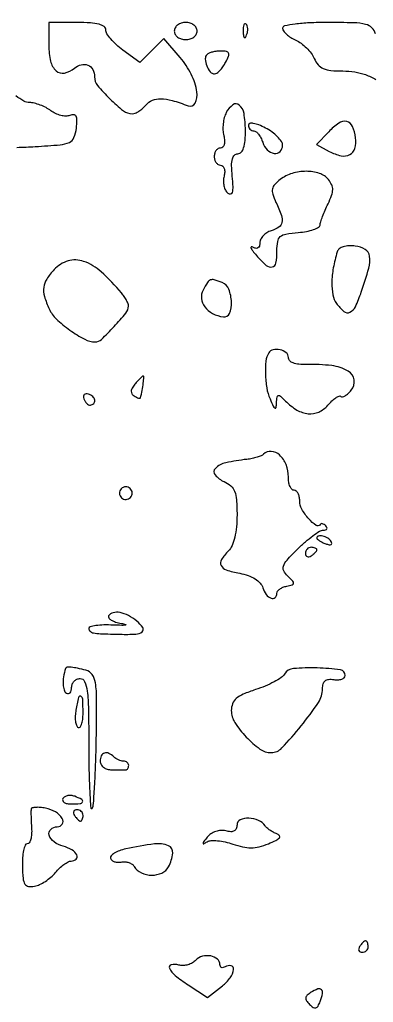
# Model space of a CAD drawing. Extents: x 0 to 5034, y 0 to 2560.
# Drawn here: x 4180.9 to 4242.9, y 2388.2 to 2560.5 of the extents above; entities that cross this region are included whole.
import ezdxf

# ---------------------------------------------------------------- set-up
doc = ezdxf.new("R2010")
doc.units = 0

msp = doc.modelspace()

# ---------------------------------------------------------------- linework, layer by layer
for points in [[(4039.932321, 2269.667715, 0.000064), (4084.731077, 2269.263702, 0.000011), (4132.120882, 2268.843403, 0.002588)], [(4243.289749, 2558, 0.139253), (4242.660308, 2559.068141, 0.13277), (4241.552239, 2559.669989, 0.052033), (4239.471265, 2559.941205, 0.006407), (4234.883369, 2560, 0.010577), (4231.681576, 2559.93226, 0.021639), (4229.179477, 2559.717608, 0.019484), (4227.348193, 2559.407375, 0.354868), (4227, 2558.978561, 0.163305), (4227.155781, 2558.514317, 0.04745), (4227.672975, 2557.950542, 0.042216), (4228.414123, 2557.387992, 0.03435), (4229.290979, 2556.913283, -0.052965), (4230.238411, 2556.353884, -0.03574), (4231.190695, 2555.534309, -0.035962), (4232.006988, 2554.597601, -0.057885), (4232.540979, 2553.684721, 0.076115), (4233.226509, 2552.604719, 0.111445), (4234.131884, 2551.942784, 0.07897), (4235.467379, 2551.599328, 0.023531), (4237.576774, 2551.5, -0.038512), (4239.658152, 2551.339446, -0.047471), (4241.544138, 2550.8602, -0.04554), (4243.3667, 2550.013879, -0.031439)], [(4180.37943, 2538.112892, 0.010843), (4183.615474, 2538.242308, 0.006726), (4187.995712, 2538.571913, 0.083261), (4189.606987, 2538.991411, 0.193927), (4190.408064, 2539.822754, 0.066777), (4190.829697, 2541.471229, 0.021618), (4190.931877, 2542.85293, 0.127379), (4190.772708, 2543.555454, 0.268145), (4190.364924, 2543.817196, 0.103638), (4189.676897, 2543.706255, -0.101273), (4188.974922, 2543.589691, -0.051837), (4188.087267, 2543.715585, -0.048496), (4187.163726, 2544.043717, -0.052566), (4186.347199, 2544.53688, 0.04108), (4185.500553, 2545.075097, 0.029909), (4184.483429, 2545.534629, 0.030454), (4183.458887, 2545.855667, 0.056576), (4182.59639, 2545.968197, -0.121851), (4181.632299, 2546.223852, -0.028114), (4180.195526, 2547.120498, -0.02742)]]:
    msp.add_lwpolyline(points, format="xyb")
for points in [[(4186, 2555.968615, 0.055418), (4186.307809, 2553.199965, 0.156244), (4187.282841, 2551.541281, 0.23634), (4188.73675, 2551.146365, 0.124077), (4190.46893, 2551.974214, -0.108837), (4191.682774, 2552.599849, -0.166269), (4192.853597, 2552.51724, -0.174381), (4193.690663, 2551.74482, -0.120643), (4194, 2550.481452, 0.173081), (4194.537362, 2548.975617, 0.027566), (4196.683446, 2546.628342, 0.027781), (4199.077481, 2544.530822, 0.167524), (4200.617337, 2544, 0.102485), (4201.145274, 2544.10936, 0.040603), (4201.802248, 2544.459509, 0.038016), (4202.472549, 2544.965731, 0.038831), (4203.053352, 2545.564286, -0.124693), (4204.166055, 2546.375517, -0.101489), (4205.62174, 2546.639772, -0.0646), (4207.60763, 2546.336122, -0.021418), (4210.407099, 2545.397276, 0.382544), (4211.662951, 2545.876199, 0.159919), (4211.973519, 2547.81821, 0.075342), (4210.979144, 2550.933456, 0.062148), (4209.05592, 2553.846561), (4206.193122, 2557.193122), (4204.079349, 2555.079349), (4201.965576, 2552.965576), (4198.982788, 2555.170846, -0.026217), (4197.840987, 2556.111414, -0.031498), (4196.876194, 2557.113702, -0.03302), (4196.190332, 2558.040007, -0.143812), (4196, 2558.688058, 0.246996), (4195.691189, 2559.275055, 0.086614), (4194.797214, 2559.684403, 0.048545), (4193.279789, 2559.928646, 0.015645), (4191, 2560), (4186, 2560)], [(4208, 2558.5, 0.130775), (4208.153209, 2557.924246, 0.10214), (4208.583333, 2557.4375, 0.08892), (4209.230589, 2557.111864, 0.072314), (4210, 2557, 0.072314), (4210.769411, 2557.111864, 0.08892), (4211.416667, 2557.4375, 0.10214), (4211.846791, 2557.924246, 0.130775), (4212, 2558.5, 0.130775), (4211.846791, 2559.075754, 0.10214), (4211.416667, 2559.5625, 0.08892), (4210.769411, 2559.888136, 0.072314), (4210, 2560, 0.072314), (4209.230589, 2559.888136, 0.08892), (4208.583333, 2559.5625, 0.10214), (4208.153209, 2559.075754, 0.130775)], [(4220.078947, 2558.416667, 0.018894), (4220.137993, 2557.670344, 0.168741), (4220.279315, 2557.37858, 0.470617), (4220.461564, 2557.395823, 0.054073), (4220.683114, 2557.8125, 0.051402), (4220.839148, 2558.359369, 0.05415), (4220.876576, 2558.916927, 0.060344), (4220.797407, 2559.402231, 0.126455), (4220.604167, 2559.729167, 0.296942), (4220.385309, 2559.77538, 0.208169), (4220.200665, 2559.592839, 0.077125), (4220.089945, 2559.112848, 0.028489)], [(4213.735568, 2554.402234, 0.214214), (4213.432798, 2553.605957, 0.07905), (4213.696762, 2552.405673, 0.079664), (4214.317178, 2551.354604, 0.223244), (4215.071805, 2551, 0.160599), (4215.473585, 2551.132467, 0.041704), (4215.992066, 2551.5875, 0.038027), (4216.527215, 2552.234447, 0.030932), (4217, 2553, 0.024047), (4217.516055, 2554.08681, 0.196195), (4217.520236, 2554.625619, 0.26194), (4217.154532, 2554.920577, 0.041612), (4216.20185, 2555, 0.028985), (4215.442699, 2554.955955, 0.03048), (4214.706617, 2554.824406, 0.032007), (4214.090721, 2554.632685, 0.105293)], [(4217.119045, 2544.222438, 0.058349), (4216.770896, 2543.337532, 0.036926), (4216.567293, 2542.246213, 0.036765), (4216.525765, 2541.128285, 0.054908), (4216.667972, 2540.161673, -0.042392), (4216.817194, 2539.297787, -0.084208), (4216.760658, 2538.60741, -0.131595), (4216.513676, 2538.167329, -0.20211), (4216.116631, 2538, 0.133328), (4215.69081, 2537.884397, 0.100509), (4215.32801, 2537.559375, 0.087528), (4215.083904, 2537.073186, 0.072803), (4215, 2536.5, 0.072803), (4215.083904, 2535.926814, 0.087528), (4215.32801, 2535.440625, 0.100509), (4215.69081, 2535.115603, 0.133328), (4216.116631, 2535, -0.195918), (4216.501459, 2534.843192, -0.125355), (4216.756185, 2534.4254, -0.086954), (4216.835653, 2533.791108, -0.051782), (4216.719866, 2533.036768, 0.061832), (4216.61039, 2532.213937, 0.057068), (4216.699985, 2531.365815, 0.060978), (4216.964498, 2530.620574, 0.104174), (4217.373125, 2530.105297, 0.198068), (4217.869961, 2529.950709, 0.314902), (4218.197152, 2530.226057, 0.077164), (4218.299391, 2531.177339, 0.01203), (4218.164855, 2533.068529, -0.018494), (4218.05717, 2534.920085, -0.066447), (4218.188699, 2536.093886, -0.132355), (4218.553729, 2536.750371, -0.202647), (4219.144965, 2537.00053, 0.215391), (4219.741836, 2537.270443, 0.103637), (4220.16447, 2538.016757, 0.058644), (4220.411533, 2539.290571, 0.020025), (4220.476346, 2541.175082, 0.041223), (4220.224373, 2544.028877, 0.167359), (4219.396997, 2545.535815, 0.359227), (4218.292568, 2545.588093, 0.109676)], [(4221, 2542.02568, 0.089739), (4221.070853, 2541.634088, 0.095264), (4221.273955, 2541.301294, 0.099795), (4221.576814, 2541.078634, 0.109187), (4221.932612, 2541, -0.170109), (4222.335507, 2540.858844, -0.058089), (4222.777735, 2540.4125, -0.0497), (4223.188321, 2539.765398, -0.039709), (4223.5, 2539, 0.117679), (4224.297667, 2537.674144, 0.162873), (4225.524636, 2537.047808, 0.239519), (4226.554773, 2537.390443, 0.197384), (4227, 2538.47432, 0.149351), (4226.794172, 2539.148023, 0.047064), (4226.11875, 2539.97127, 0.042228), (4225.148087, 2540.797605, 0.035915), (4224, 2541.5, 0.024099), (4222.819782, 2542.039931, 0.051898), (4221.859352, 2542.313166, 0.092635), (4221.230188, 2542.30607, 0.357899)], [(4235.072642, 2540.847598), (4232.967356, 2538.587838), (4235.183294, 2537.401904, 0.068082), (4237.23888, 2536.638853, 0.176373), (4238.783002, 2536.840205, 0.209519), (4239.666831, 2537.935593, 0.09649), (4239.804095, 2539.800628, 0.072824), (4239.264896, 2541.792932, 0.240303), (4238.246341, 2542.632611, 0.206707), (4236.837189, 2542.361744, 0.055857)], [(4226.581834, 2532.484988, 0.043759), (4225.607693, 2531.604023, 0.141804), (4225.219632, 2530.833191, 0.123831), (4225.276696, 2529.910225, 0.029851), (4225.831834, 2528.469739, -0.019709), (4226.771778, 2526.170752, -0.12935), (4226.884481, 2524.941506, -0.211976), (4226.350735, 2524.133219, -0.065615), (4225, 2523.5, 0.063217), (4224.235345, 2523.145977, 0.064127), (4223.5875, 2522.613524, 0.070524), (4223.14891, 2521.991258, 0.118841), (4223, 2521.373595, -0.073987), (4222.915684, 2520.80691, -0.184214), (4222.663, 2520.481163, -0.191278), (4222.265413, 2520.413443, -0.08013), (4221.75, 2520.612877, 0.204561), (4221.497806, 2520.64471, 0.458447), (4221.426778, 2520.491089, 0.059687), (4221.744536, 2519.967961, 0.013734), (4222.404988, 2519.171894, 0.028798), (4224.130596, 2517.419171, 0.241013), (4225.171465, 2517.139369, 0.308554), (4225.82714, 2517.826705, 0.040837), (4226, 2519.939635, -0.038567), (4226.129869, 2521.62081, -0.177457), (4226.595312, 2522.461873, -0.138361), (4227.569015, 2522.919221, -0.020394), (4229.75, 2523.189635, 0.024781), (4231.191823, 2523.381257, 0.037182), (4232.419399, 2523.70258, 0.041739), (4233.309332, 2524.093369, 0.25597), (4233.571359, 2524.5, -0.060262), (4233.678203, 2525.050753, -0.011805), (4234.011169, 2526.005363, -0.012371), (4234.45565, 2527.105549, -0.011187), (4234.968381, 2528.220386, 0.024953), (4235.595538, 2529.689212, 0.085313), (4235.78434, 2530.706895, 0.11338), (4235.59908, 2531.565235, 0.063674), (4235.024577, 2532.470386, 0.140859), (4233.451698, 2533.542291, 0.079313), (4231.153248, 2533.913273, 0.073825), (4228.676244, 2533.549916, 0.088912)], [(4236.580849, 2519.816971, 0.029404), (4235.880241, 2516.972292, 0.041745), (4235.622217, 2514.381052, 0.049158), (4235.799872, 2512.230664, 0.113471), (4236.437509, 2510.75, 0.06152), (4237.755423, 2509.350832, 0.288166), (4238.802991, 2509.212514, 0.178415), (4239.757848, 2510.162741, 0.025885), (4240.80011, 2512.75, 0.014568), (4242.100834, 2516.924328, 0.10111), (4242.252764, 2519.048686, 0.227687), (4241.489149, 2520.219618, 0.108081), (4239.744314, 2520.816971, 0.040892), (4238.602756, 2520.854407, 0.064392), (4237.638865, 2520.681433, 0.0832), (4236.940717, 2520.324875, 0.15941)], [(4186.923404, 2516.687409, 0.045192), (4185.631618, 2515.021938, 0.111399), (4185.107781, 2513.575655, 0.103197), (4185.236196, 2511.974914, 0.035467), (4186.051836, 2509.785577, 0.096884), (4187.299324, 2508.040723, 0.033855), (4189.691286, 2506.069534, 0.033011), (4192.281552, 2504.46149, 0.123009), (4194.129005, 2504, 0.192702), (4195.216388, 2504.435243, 0.015309), (4197.438172, 2506.686961, 0.016441), (4199.505791, 2509.067277, 0.162012), (4199.968399, 2510.292206, 0.104676), (4199.899655, 2510.695769, 0.027557), (4199.62353, 2511.294031, 0.026734), (4199.226113, 2511.955568, 0.024609), (4198.75, 2512.590213, 0.036201), (4195.190728, 2516.296168, 0.100263), (4192.092606, 2518.125409, 0.155595), (4189.366175, 2518.192997, 0.135022)], [(4213.056197, 2513.105005, 0.150292), (4212.765246, 2511.61661, 0.135458), (4213.341137, 2510.151787, 0.112526), (4214.709113, 2508.992937, 0.083439), (4216.600882, 2508.382315, 0.347343), (4217.668446, 2508.997655, 0.10278), (4218.019005, 2510.986626, 0.083609), (4217.568826, 2513.239673, 0.213233), (4216.418213, 2514.393011, 0.018073), (4214.985223, 2514.884271, 0.166509), (4214.338234, 2514.861055, 0.162736), (4213.833926, 2514.446101, 0.017065)], [(4224.556592, 2502.083333, 0.109891), (4224.065793, 2500.642622, 0.034598), (4223.973634, 2498.354881, 0.035086), (4224.213644, 2495.939683, 0.059965), (4224.790315, 2494, 0.008633), (4225.356713, 2492.751953, 0.149347), (4225.654952, 2492.425196, 0.528418), (4225.858013, 2492.520236, 0.031513), (4225.936614, 2493.321429, -0.02066), (4226.014798, 2494.346825, -0.324461), (4226.239477, 2494.590479, -0.237305), (4226.608067, 2494.489426, -0.012956), (4227.50592, 2493.636937, 0.061468), (4229.5165, 2492.068067, 0.110468), (4231.49354, 2491.41335, 0.131708), (4233.320617, 2491.712251, 0.108493), (4234.909752, 2492.895943, -0.024665), (4235.633654, 2493.651856, -0.040288), (4236.324894, 2494.207612, -0.049386), (4236.89702, 2494.518644, -0.305138), (4237.20902, 2494.457646, 0.262307), (4237.49708, 2494.377196, 0.072691), (4237.948278, 2494.560472, 0.053494), (4238.480242, 2494.95477, 0.033346), (4239.015118, 2495.518216, 0.212701), (4239.530116, 2497.353537, 0.228382), (4238.491869, 2498.888698, 0.103002), (4235.606112, 2499.850786, 0.036853), (4231.25, 2500.037558, -0.028999), (4229.835682, 2500.075977, -0.071598), (4228.827029, 2500.310115, -0.11615), (4228.222628, 2500.725655, -0.186423), (4228, 2501.302008, 0.22838), (4227.606712, 2502.118138, 0.112864), (4226.544911, 2502.628304, 0.108717), (4225.336296, 2502.636213, 0.206231)], [(4201.073886, 2496.589028, 0.043282), (4200.608797, 2495.918193, 0.115588), (4200.443671, 2495.36394, 0.160707), (4200.564792, 2494.907337, 0.110253), (4200.951442, 2494.530011, 0.023308), (4201.359074, 2494.303618, 0.041943), (4201.714461, 2494.163103, 0.058009), (4201.975158, 2494.116526, 0.361912), (4202.076511, 2494.190983, 0.013932), (4202.365877, 2495.517011, 0.016868), (4202.56025, 2496.775356, 0.009503), (4202.66899, 2497.85349, 0.438295), (4202.533961, 2498, 0.182026), (4202.368046, 2497.937528, 0.01202), (4201.985822, 2497.585527, 0.01615), (4201.543523, 2497.129577, 0.011296)], [(4192.15, 2494.05, 0.053161), (4192.35683, 2493.596593, 0.062883), (4192.645469, 2493.224531, 0.073742), (4192.968009, 2492.985296, 0.149613), (4193.275, 2492.925, 0.175736), (4193.869758, 2493.213035, 0.239194), (4194.044314, 2493.772743, 0.167686), (4193.694791, 2494.413248, 0.104687), (4192.95, 2494.85, 0.089632), (4192.522225, 2494.911576, 0.189618), (4192.22, 2494.78, 0.189618), (4192.088424, 2494.477775, 0.089632)], [(4223.659434, 2484.326101, -0.094925), (4223.253132, 2484.050445, -0.026062), (4222.52468, 2483.780635, -0.025354), (4221.650779, 2483.555709, -0.024024), (4220.742767, 2483.415522, 0.027763), (4217.027461, 2482.813463, 0.140367), (4215.197945, 2481.825665, 0.398429), (4215.153884, 2480.68206, 0.10983), (4216.75, 2479.512872, -0.076793), (4217.910107, 2478.774632, -0.121079), (4218.582596, 2477.812043, -0.075706), (4218.912449, 2476.320834, -0.016644), (4219, 2473.691443, -0.023982), (4218.899423, 2471.595683, -0.034167), (4218.594859, 2469.757718, -0.039592), (4218.121982, 2468.289912, -0.098968), (4217.5, 2467.357143, 0.05086), (4216.263128, 2465.839338, 0.267982), (4216.20274, 2464.807766, 0.202059), (4217.10832, 2464.034325, 0.030676), (4219.465905, 2463.440419, -0.038188), (4220.946456, 2463.043731, -0.055317), (4222.165213, 2462.457043, -0.066084), (4223.049542, 2461.725477, -0.110534), (4223.533292, 2460.895105, 0.081943), (4224.132114, 2459.718727, 0.141511), (4224.996172, 2459.054657, 0.290554), (4225.681417, 2459.187456, 0.206314), (4226, 2459.926676, -0.162818), (4226.126783, 2460.305692, -0.073435), (4226.504506, 2460.6783, -0.061273), (4227.060423, 2460.988951, -0.049273), (4227.717466, 2461.184105, 0.024929), (4228.676676, 2461.418942, 0.305381), (4228.904453, 2461.696007, 0.21784), (4228.767947, 2462.089807, 0.014197), (4227.887283, 2462.96058, -0.085439), (4227.188254, 2463.882072, -0.211015), (4227.13633, 2464.710726, -0.096913), (4227.765458, 2465.744795, -0.011401), (4229.636484, 2467.70315, -0.016803), (4230.986717, 2468.965557, -0.021394), (4232.317384, 2470.03155, -0.019967), (4233.480378, 2470.814793, -0.139079), (4234.133333, 2471, 0.065804), (4234.539846, 2471.053733, 0.194275), (4234.760521, 2471.220313, 0.240878), (4234.777033, 2471.463956, 0.095367), (4234.583333, 2471.75, 0.049848), (4234.276894, 2472.000752, 0.086265), (4233.976398, 2472.132812, 0.128748), (4233.73083, 2472.129344, 0.206981), (4233.570361, 2472, -0.452054), (4232.858646, 2471.827725, -0.061429), (4231.569413, 2472.991593, -0.050201), (4230.377061, 2474.685158, -0.128989), (4230, 2476.122445, 0.05129), (4229.926111, 2476.840854, 0.071223), (4229.70625, 2477.448468, 0.091278), (4229.381693, 2477.856918, 0.181272), (4229, 2478, -0.213207), (4228.61753, 2478.170857, -0.080277), (4228.29375, 2478.675625, -0.061077), (4228.073312, 2479.419414, -0.041555), (4228, 2480.3, 0.090007), (4227.602438, 2482.490614, 0.116499), (4226.467901, 2484.181367, 0.168337), (4225.00974, 2484.82257, 0.219983)], [(4198.552786, 2478.08541, 0.099038), (4198.401684, 2477.679226, 0.097945), (4198.417584, 2477.244476, 0.097945), (4198.597789, 2476.848514, 0.099038), (4198.91459, 2476.552786, 0.099038), (4199.320774, 2476.401684, 0.097945), (4199.755524, 2476.417584, 0.097945), (4200.151486, 2476.597789, 0.099038), (4200.447214, 2476.91459, 0.099038), (4200.598316, 2477.320774, 0.097945), (4200.582416, 2477.755524, 0.097945), (4200.402211, 2478.151486, 0.099038), (4200.08541, 2478.447214, 0.099038), (4199.679226, 2478.598316, 0.097945), (4199.244476, 2478.582416, 0.097945), (4198.848514, 2478.402211, 0.099038)], [(4233, 2469.606989, 0.2252), (4233.088769, 2469.419896, 0.029412), (4233.455882, 2469.154486, 0.029555), (4233.957462, 2468.875192, 0.020646), (4234.551938, 2468.618443, 0.036408), (4235.131719, 2468.443138, 0.155351), (4235.487528, 2468.474315, 0.32948), (4235.606889, 2468.674071, 0.1144), (4235.492921, 2469.011454, 0.115814), (4234.901891, 2469.603931, 0.080554), (4234.026239, 2469.969265, 0.115534), (4233.291154, 2469.972535, 0.349578)], [(4231, 2466.940983, 0.108972), (4231.078288, 2466.586039, 0.182303), (4231.29375, 2466.3746, 0.161196), (4231.6179, 2466.343488, 0.082592), (4232, 2466.5, 0.029505), (4232.382774, 2466.768994, 0.035638), (4232.70625, 2467.066025, 0.038439), (4232.934461, 2467.34829, 0.151918), (4233, 2467.559017, 0.210953), (4232.92554, 2467.727648, 0.081139), (4232.70625, 2467.870461, 0.061769), (4232.382849, 2467.967655, 0.042167), (4232, 2468, 0.105053), (4231.618444, 2467.918938, 0.099167), (4231.29375, 2467.688914, 0.09642), (4231.076123, 2467.345238, 0.093332)], [(4196.487016, 2455.978992, 0.311385), (4196.505027, 2455.620257, 0.096285), (4196.931906, 2455.242127, 0.058871), (4197.709141, 2454.899377, 0.031326), (4198.733045, 2454.654127, -0.028528), (4199.459561, 2454.484397, -0.784504), (4199.454188, 2454.368161, -0.05404), (4198.793884, 2454.311107, -0.005744), (4197.25, 2454.362494, 0.017161), (4195.620713, 2454.379506, 0.028297), (4194.248438, 2454.268859, 0.027899), (4193.228082, 2454.069641, 0.343138), (4193, 2453.776426, 0.213625), (4193.223503, 2453.277179, 0.136959), (4193.802771, 2452.992541, 0.037262), (4195.079811, 2452.851483, 0.002929), (4198.5, 2452.75, 0.01778), (4201.242425, 2452.782231, 0.156818), (4202.362984, 2453.201981, 0.397219), (4202.469167, 2453.928781, 0.066832), (4201.423284, 2455.063669, 0.051348), (4199.946769, 2456.052531, 0.076189), (4198.479264, 2456.564107, 0.103305), (4197.263593, 2456.536708, 0.199798)], [(4188.923489, 2446.75, 0.032778), (4188.578096, 2445.284515, 0.051137), (4188.495561, 2443.99146, 0.064761), (4188.664249, 2442.995531, 0.181994), (4189.089067, 2442.444954, 0.158234), (4189.434354, 2442.360563, 0.191241), (4189.732413, 2442.505305, 0.126796), (4189.933932, 2442.88443, 0.059147), (4190, 2443.440983, -0.095165), (4190.114295, 2444.036055, -0.09695), (4190.440625, 2444.542039, -0.098802), (4190.927627, 2444.880765, -0.103052), (4191.5, 2445, -0.305259), (4192.279427, 2444.475248, -0.064547), (4192.717857, 2442.805556, -0.027752), (4192.946655, 2439.650004, -0.004222), (4193, 2433.333333, 0.004568), (4193.040524, 2428.898047, 0.008207), (4193.166747, 2425.260497, 0.003819), (4193.339663, 2422.320003, 0.644437), (4193.567649, 2422.234316, 0.180046), (4193.800659, 2422.74356, 0.002756), (4194.022116, 2426.027433, 0.00699), (4194.20672, 2429.882855, 0.004519), (4194.317649, 2434.349933, 0.003422), (4194.380951, 2441.426702, 0.037864), (4194.172961, 2444.2479, 0.117918), (4193.597079, 2445.673005, 0.174106), (4192.5, 2446.435296, 0.012337), (4191.023344, 2446.793254, 0.031356), (4189.933263, 2446.958514, 0.041793), (4189.187094, 2446.961669, 0.307829)], [(4227.340926, 2445.780375, -0.107744), (4226.7493, 2445.16553, -0.024301), (4225.498585, 2444.413452, -0.0241), (4223.938656, 2443.670277, -0.02132), (4222.25, 2443.04663, 0.021081), (4220.08691, 2442.248944, 0.079248), (4218.860657, 2441.490998, 0.123578), (4218.223831, 2440.585831, 0.092057), (4218, 2439.380409, 0.142946), (4218.611601, 2437.28485, 0.047672), (4220.598538, 2434.741605, 0.047503), (4223.009697, 2432.638011, 0.157533), (4224.989782, 2432.003853, 0.205776), (4226.876053, 2432.820183, 0.01972), (4230.24065, 2436.679369, 0.02194), (4233.272093, 2440.804665, 0.148542), (4234, 2443.200773, -0.066841), (4234.114956, 2444.056853, -0.154758), (4234.463213, 2444.595375, -0.150835), (4235.065301, 2444.843049, -0.062472), (4235.954552, 2444.812858, 0.04873), (4236.707267, 2444.766631, 0.073222), (4237.353168, 2444.885652, 0.099004), (4237.79649, 2445.142893, 0.198999), (4237.971108, 2445.5, 0.393219), (4237.133156, 2446.520742, 0.026947), (4233.062585, 2446.848111, 0.027546), (4228.88127, 2446.728041, 0.238239)], [(4190.750687, 2439.476133, 0.034573), (4190.629694, 2438.470717, 0.043863), (4190.664299, 2437.536451, 0.0501), (4190.83376, 2436.795388, 0.174824), (4191.134109, 2436.417116, 0.359763), (4191.46285, 2436.462476, 0.10349), (4191.745645, 2436.937753, 0.055737), (4191.938699, 2437.804572, 0.026952), (4192, 2438.940983, 0.009424), (4191.953575, 2441.403834, 0.289827), (4191.621329, 2441.887511, 0.464652), (4191.227759, 2441.689945, 0.011685)], [(4195, 2430.5, 0.130775), (4195.153209, 2429.924246, 0.10214), (4195.583333, 2429.4375, 0.08892), (4196.230589, 2429.111864, 0.072314), (4197, 2429), (4198.559375, 2429), (4199.5, 2429, 0.148195), (4199.690677, 2429.057784, 0.098894), (4199.853125, 2429.220313, 0.082425), (4199.962653, 2429.463272, 0.064853), (4200, 2429.75, 0.121457), (4199.929475, 2430.036048, 0.100741), (4199.730729, 2430.279687, 0.091482), (4199.433467, 2430.443348, 0.080377), (4199.083333, 2430.5, -0.066753), (4198.677688, 2430.554398, -0.03908), (4198.215625, 2430.720313, -0.038368), (4197.771105, 2430.962896, -0.052335), (4197.416667, 2431.25, 0.082711), (4196.540837, 2431.875728, 0.191342), (4195.748662, 2431.937, 0.217202), (4195.198911, 2431.446324, 0.103961)], [(4188.473008, 2423.956326, 0.214542), (4188.42542, 2423.594852, 0.177225), (4188.660421, 2423.280921, 0.099152), (4189.193244, 2423.068264, 0.045552), (4189.940983, 2423, 0.020503), (4191.476999, 2423.063011, 0.275668), (4191.917133, 2423.377209, 0.395517), (4191.769457, 2423.794126, 0.027681), (4190.532025, 2424.349337, 0.066719), (4189.926665, 2424.493102, 0.072258), (4189.321649, 2424.466258, 0.081026), (4188.809536, 2424.279146, 0.126981)], [(4182.894037, 2422.111328, 0.043539), (4182.861794, 2421.73113, 0.005), (4182.872467, 2420.871765, 0.005999), (4182.907723, 2419.847761, 0.004857), (4182.969404, 2418.75, -0.032629), (4182.970045, 2417.696411, -0.051792), (4182.819233, 2416.807813, -0.069113), (4182.553905, 2416.196704, -0.261522), (4182.203551, 2416, 0.3054), (4181.843058, 2415.757162, 0.042958), (4181.564629, 2414.8549, 0.037017), (4181.3879, 2413.595846, 0.022921), (4181.358584, 2412.101788, 0.015674), (4181.482831, 2409.945587, 0.11384), (4181.802709, 2408.965933, 0.224709), (4182.415019, 2408.559134, 0.082403), (4183.480399, 2408.58055, 0.064453), (4184.373968, 2408.870001, 0.033909), (4185.394453, 2409.440526, 0.033078), (4186.37642, 2410.177315, 0.04335), (4187.160293, 2410.978761, -0.029448), (4187.875987, 2411.752345, -0.032897), (4188.652976, 2412.406261, -0.034901), (4189.380056, 2412.866222, -0.124203), (4189.910293, 2413, 0.185705), (4190.802575, 2413.34324, 0.34674), (4190.925242, 2414.062984, 0.139615), (4190.029055, 2414.97588, 0.067928), (4188.5, 2415.589356, -0.098078), (4186.909519, 2416.340916, -0.161423), (4186.060825, 2417.545581, -0.285084), (4186.329758, 2418.549353, -0.190658), (4187.468615, 2419, 0.257613), (4188.344305, 2419.483249, 0.287778), (4188.346076, 2420.436128, 0.118882), (4187.158994, 2421.600142, 0.087737), (4185.432818, 2422.257594, 0.02365), (4184.492776, 2422.391593, 0.037981), (4183.683514, 2422.406466, 0.044557), (4183.08844, 2422.318596, 0.299369)], [(4190.5, 2421, 0.029505), (4190.768994, 2420.617226, 0.035638), (4191.066025, 2420.29375, 0.038439), (4191.34829, 2420.065539, 0.151918), (4191.559017, 2420, 0.210953), (4191.727648, 2420.07446, 0.081139), (4191.870461, 2420.29375, 0.061769), (4191.967655, 2420.617151, 0.042167), (4192, 2421, 0.105053), (4191.918938, 2421.381556, 0.099167), (4191.688914, 2421.70625, 0.09642), (4191.345238, 2421.923877, 0.093332), (4190.940983, 2422, 0.108972), (4190.586039, 2421.921712, 0.182303), (4190.3746, 2421.70625, 0.161196), (4190.343488, 2421.3821, 0.082592)], [(4219, 2419.325951, -0.095688), (4218.873911, 2418.67313, -0.176742), (4218.517537, 2418.276079, -0.137162), (4217.912001, 2418.142676, -0.050041), (4217.036768, 2418.280134, 0.078702), (4216.173986, 2418.365567, 0.065381), (4215.267067, 2418.19213, 0.065241), (4214.433807, 2417.789795, 0.07763), (4213.786768, 2417.204807, 0.00611), (4213.133171, 2416.377365, 0.156064), (4213.036897, 2416.110897, 0.57171), (4213.15254, 2416.036912, 0.017874), (4213.75583, 2416.370662, -0.122604), (4214.455847, 2416.584951, -0.035367), (4215.595734, 2416.564849, -0.033276), (4216.921709, 2416.357843, -0.03004), (4218.25583, 2415.972105, 0.0311), (4219.986728, 2415.475615, 0.056615), (4221.447912, 2415.323029, 0.058369), (4222.875784, 2415.503414, 0.03527), (4224.5, 2416.028682, 0.016811), (4225.834875, 2416.619864, 0.102592), (4226.429932, 2417.076941, 0.355729), (4226.440296, 2417.449754, 0.144739), (4226, 2417.769141, -0.034647), (4225.383669, 2418.036542, -0.029173), (4224.772161, 2418.400567, -0.030189), (4224.252064, 2418.800593, -0.068563), (4223.926505, 2419.17337, 0.149737), (4222.78094, 2420.12378, 0.091335), (4221.049043, 2420.498585, 0.114345), (4219.566105, 2420.203008, 0.294701)], [(4199.5, 2415.121865, 0.032092), (4198.373402, 2414.804211, 0.05184), (4197.473951, 2414.377936, 0.070155), (4196.90988, 2413.915942, 0.269506), (4196.815577, 2413.490179, 0.145386), (4197.055845, 2413.136921, 0.087167), (4197.501974, 2412.886861, 0.073989), (4198.082237, 2412.775703, 0.061522), (4198.709098, 2412.826795, -0.069607), (4199.363144, 2412.869516, -0.06415), (4200.023263, 2412.734404, -0.06808), (4200.589396, 2412.449698, -0.104202), (4200.967016, 2412.053369, 0.145906), (4202.222302, 2410.935734, 0.107305), (4204.048806, 2410.519816, 0.110714), (4205.837343, 2410.901828, 0.163546), (4206.995961, 2411.992454, 0.096008), (4207.732767, 2414.374624, 0.332458), (4206.961425, 2415.680928, 0.133447), (4204.526019, 2415.999714, 0.018875)], [(4240.5, 2398, 0.082592), (4240.343488, 2397.6179, 0.161196), (4240.3746, 2397.29375, 0.182303), (4240.586039, 2397.078288, 0.108972), (4240.940983, 2397, 0.093332), (4241.345238, 2397.076123, 0.09642), (4241.688914, 2397.29375, 0.099167), (4241.918938, 2397.618444, 0.105053), (4242, 2398, 0.042167), (4241.967655, 2398.382849, 0.061769), (4241.870461, 2398.70625, 0.081139), (4241.727648, 2398.92554, 0.210953), (4241.559017, 2399, 0.151918), (4241.34829, 2398.934461, 0.038439), (4241.066025, 2398.70625, 0.035638), (4240.768994, 2398.382774, 0.029505)], [(4211.786969, 2395.617034, -0.079186), (4211.185298, 2395.148727, -0.057105), (4210.397019, 2394.825377, -0.05683), (4209.551328, 2394.687475, -0.076117), (4208.779528, 2394.767906, 0.113245), (4207.449182, 2394.80816, 0.489093), (4207.145762, 2394.204494, 0.113744), (4208.152018, 2392.935772, 0.024771), (4210.432445, 2391.293204), (4213.840133, 2389.086409), (4216.429595, 2391.123279, 0.067285), (4217.793721, 2392.530325, 0.122178), (4218.402844, 2394.002153, 0.393831), (4217.970461, 2394.632663, 0.195668), (4216.930902, 2394.457295, -0.078981), (4216.575041, 2394.30854, -0.156976), (4216.273452, 2394.330627, -0.184838), (4216.073415, 2394.517007, -0.114288), (4216, 2394.833994, 0.22119), (4215.551365, 2395.798517, 0.129794), (4214.378263, 2396.35353, 0.110866), (4212.929461, 2396.299806, 0.141315)], [(4231.979399, 2389.987268, 0.04649), (4231.305108, 2389.478396, 0.179862), (4231.069211, 2389.020232, 0.181023), (4231.190601, 2388.521181, 0.04719), (4231.725577, 2387.874423, 0.04679), (4232.362343, 2387.346856, 0.218645), (4232.820167, 2387.269276, 0.199297), (4233.20571, 2387.566094, 0.038733), (4233.590756, 2388.375911, 0.039769), (4233.997479, 2389.75439, 0.253429), (4233.796703, 2390.429689, 0.294228), (4233.160785, 2390.567287, 0.048629)]]:
    msp.add_lwpolyline(points, format="xyb", close=True)

doc.saveas('drawing.dxf')
